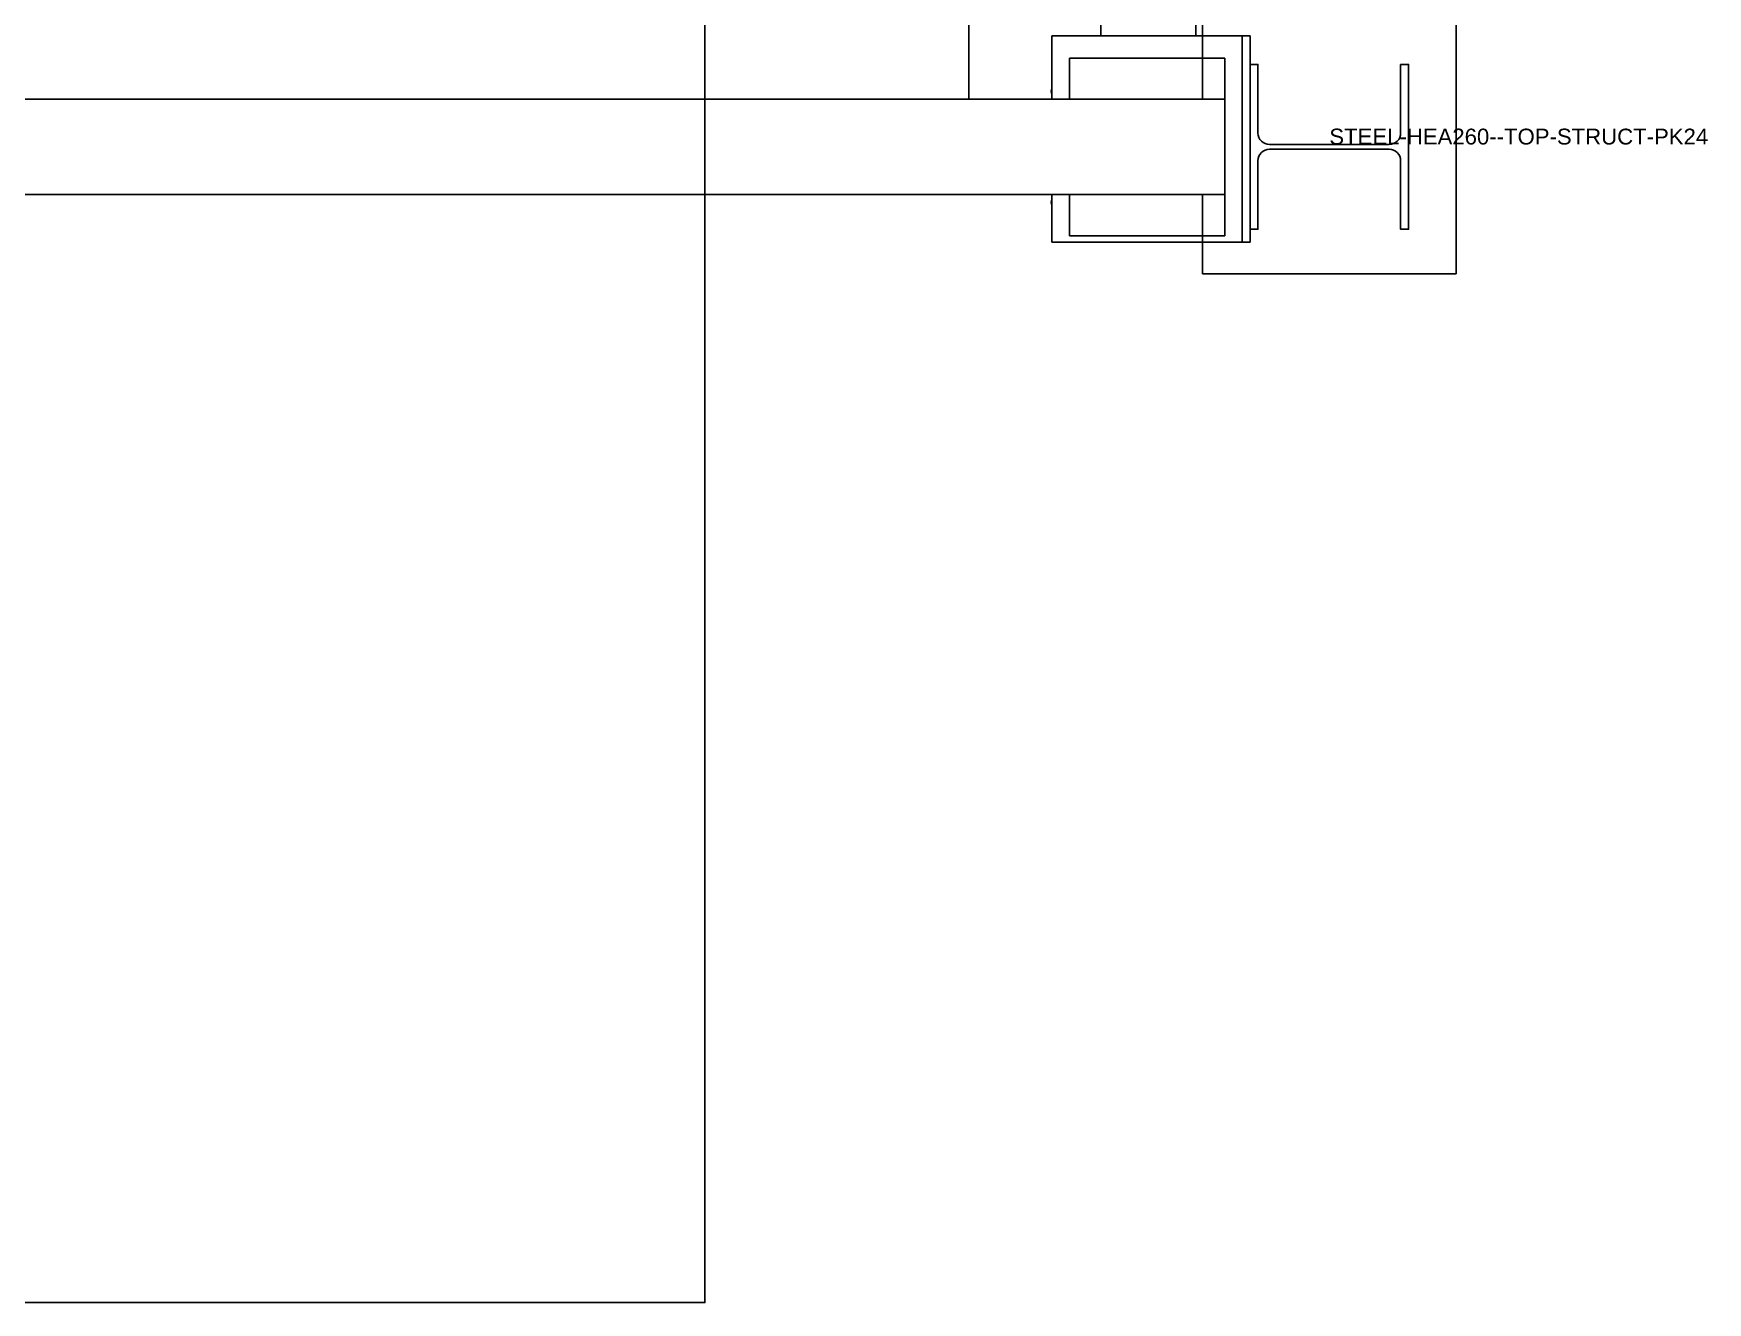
# Model space of a CAD drawing. Header units: millimetres. Extents: x 1221 to 4692, y 1119 to 4782.
# Drawn here: x 1666.8 to 1930.8, y 3831 to 4031.1 of the extents above; entities that cross this region are included whole.
import ezdxf

# ---------------------------------------------------------------- set-up
doc = ezdxf.new("R2010")
doc.units = ezdxf.units.MM
doc.set_wipeout_variables(frame=1)
doc.layers.add('PK24-SYS-ROOM', color=8, linetype='Continuous', true_color=0x808080)
doc.layers.add('PK24E-SYS-LIFT', color=31, linetype='Continuous', true_color=0xffcc5a)
doc.layers.add('PK24E-STRUCT-STEEL', color=254, linetype='Continuous')
doc.layers.add('PKE24E-HIDDEN', color=7, linetype='Continuous')
doc.styles.get("Standard").update_dxf_attribs({"font": 'arial.ttf'})

# ---------------------------------------------------------------- blocks, each defined once
blk = doc.blocks.new('STEEL-HEA260--TOP-STRUCT-PK24')
at = {"layer": 'PK24E-STRUCT-STEEL', "color": 8, "true_color": 0x808080}
blk.add_lwpolyline([(11.25, 13), (11.25, 2.175, -0.4142136), (9.45, 0.375), (-9.45, 0.375, -0.4142136), (-11.25, 2.175), (-11.25, 13), (-12.5, 13), (-12.5, -13), (-11.25, -13), (-11.25, -2.175, -0.4142136), (-9.45, -0.375), (9.45, -0.375, -0.4142136), (11.25, -2.175), (11.25, -13), (12.5, -13), (12.5, 13)], format="xyb", close=True, dxfattribs=at)
at = {"layer": 'PKE24E-HIDDEN'}
blk.add_attdef('COMP_TYPE', (0, 0.375), '', height=2.5, dxfattribs=at)
blk = doc.blocks.new('STEEL-HEA260-WPLATE-TOP-STRUCT-PK24')
at = {"layer": 'PK24E-STRUCT-STEEL', "color": 8, "true_color": 0x808080}
blk.add_lwpolyline([(-20, 20), (20, 20), (20, -20), (-20, -20)], close=True, dxfattribs=at)
blk.add_blockref('STEEL-HEA260--TOP-STRUCT-PK24', (0, 0)).add_auto_attribs({'COMP_TYPE': 'STEEL-HEA260--TOP-STRUCT-PK24'})
blk = doc.blocks.new('ELIFT-COLUMNS--TOP-COMP-PKE24')
blk.add_blockref('STEEL-HEA260-WPLATE-TOP-STRUCT-PK24', (323.5, -167.5))
blk = doc.blocks.new('ELIFT-DU--TOP-COMP-PKE24')
at = {"layer": 'PK24E-SYS-LIFT', "linetype": 'Continuous', "lineweight": 25}
for p, q in [((287.44, -150), (287.44, -138.95)), ((302.44, -150), (302.44, -138.95)), ((309.75, -150), (279.75, -150)), ((309.75, -150), (309.75, -182.5)), ((309.75, -150), (311, -150)), ((311, -182.5), (311, -150)), ((282.5, -153.5), (307, -153.5)), ((307, -181.5), (282.5, -181.5)), ((279.75, -182.5), (309.75, -182.5)), ((309.75, -182.5), (311, -182.5))]:
    blk.add_line(p, q, dxfattribs=at)
blk.add_wipeout([(-285.75, -175), (-285.75, -160), (307, -160), (307, -175)])
for p, q in [((266.63, -141.25), (266.63, -160)), ((279.75, -150), (279.75, -160)), ((282.5, -160), (282.5, -153.5)), ((307, -153.5), (307, -160)), ((307, -160), (-285.75, -160)), ((307, -175), (307, -160)), ((-285.75, -175), (307, -175)), ((279.75, -175), (279.75, -182.5)), ((282.5, -181.5), (282.5, -175)), ((307, -175), (307, -181.5))]:
    blk.add_line(p, q, dxfattribs=at)
for centre in [(280.61, -158.75), (280.61, -176.25)]:
    blk.add_ellipse(centre, major_axis=(0, -1.1), ratio=0.887842, start_param=4.22895, end_param=5.195828, dxfattribs=at)
blk = doc.blocks.new('ELIFTTT--WDU-TOP-SYS-PKE24')
blk.add_blockref('ELIFT-COLUMNS--TOP-COMP-PKE24', (0, 0))
blk.add_blockref('ELIFT-DU--TOP-COMP-PKE24', (0, 0))
blk = doc.blocks.new('ROOM-HAVZA--TOP-SYS-PKE24')
at = {"layer": 'PK24-SYS-ROOM'}
blk.add_lwpolyline([(-225, 0), (-225, -252.11), (-225, -349.72), (225, -349.72), (225, -252.11), (225, 0), (225, 252.11), (225, 349.72), (-225, 349.72), (-225, 252.11)], close=True, dxfattribs=at)

msp = doc.modelspace()

# ---------------------------------------------------------------- block references
at = {"color": 1}
msp.add_blockref('ELIFTTT--WDU-TOP-SYS-PKE24', (1547.69, 4180.7), dxfattribs=at)

# ---------------------------------------------------------------- next in the draw order: block references
msp.add_blockref('ROOM-HAVZA--TOP-SYS-PKE24', (1547.69, 4180.7), dxfattribs=at)

doc.saveas('drawing.dxf')
